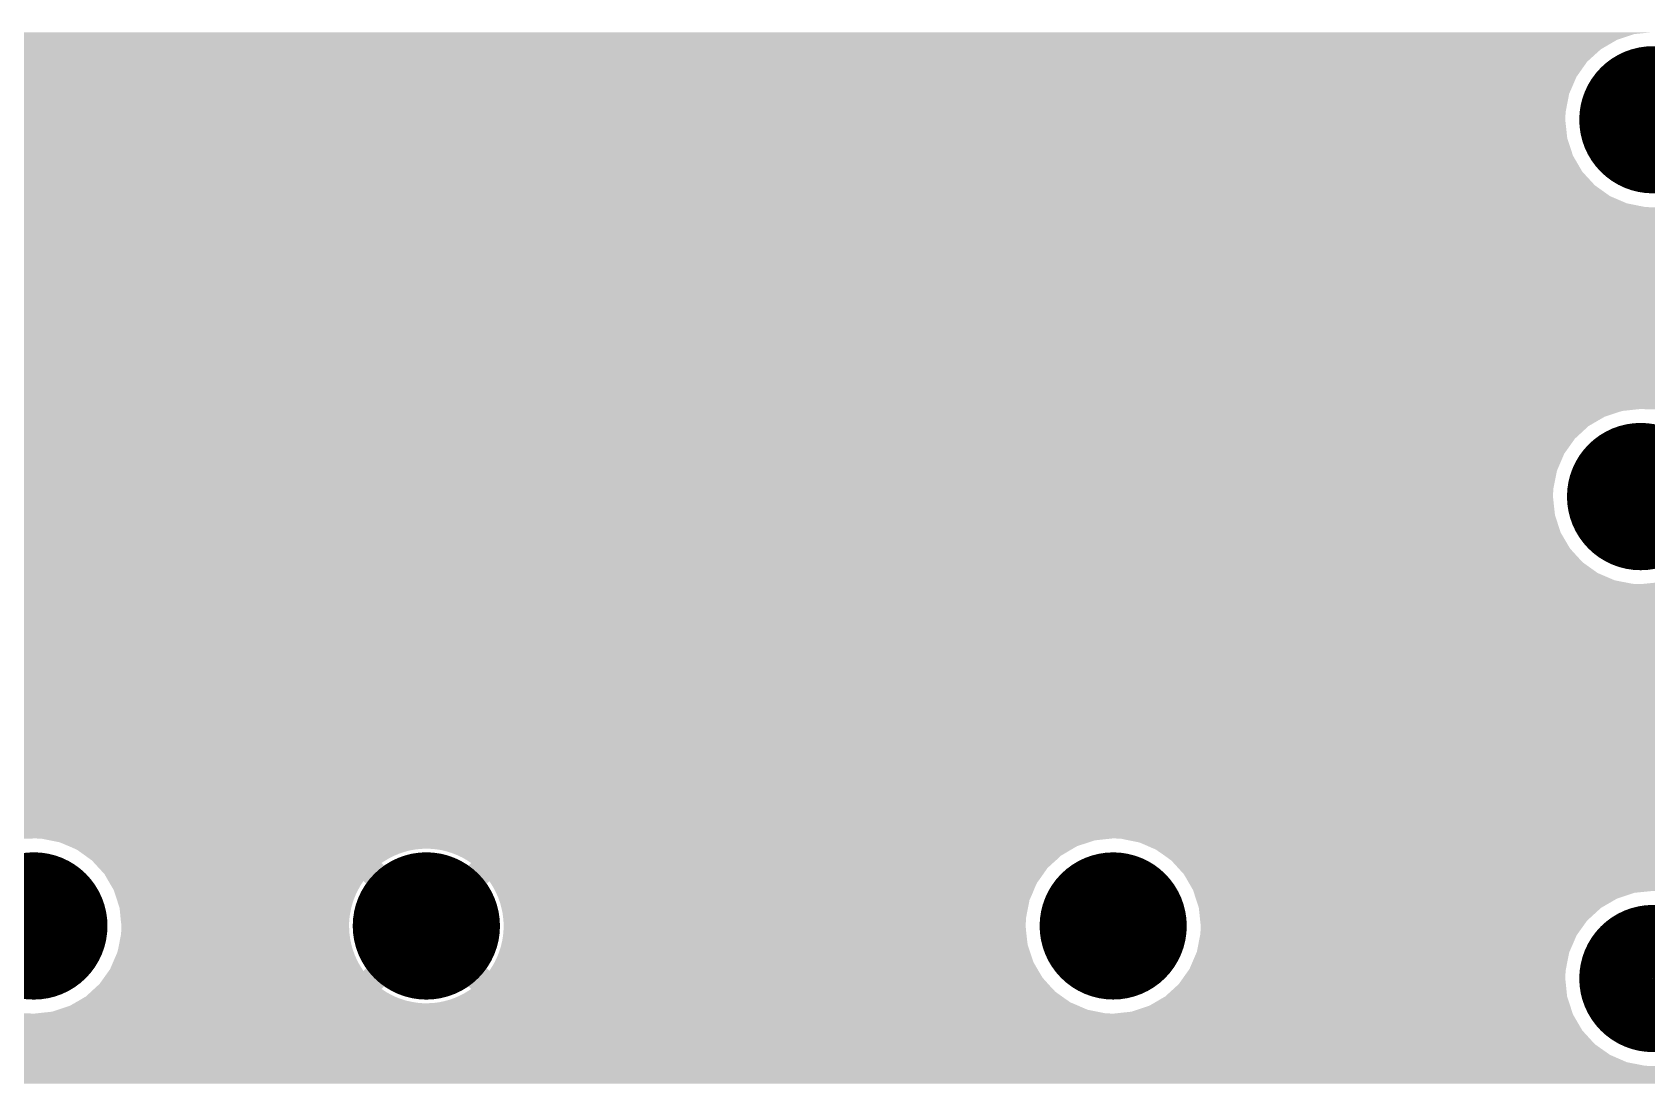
# Model space of a CAD drawing. Extents: x 295 to 953, y 10 to 290.
# Drawn here: x 698.78 to 712.57, y 113.78 to 122.75 of the extents above; entities that cross this region are included whole.
import ezdxf

# ---------------------------------------------------------------- set-up
doc = ezdxf.new("R2010")
doc.units = 0
doc.header["$LTSCALE"] = 5
doc.header["$MEASUREMENT"] = 0
doc.layers.get('0').update_dxf_attribs({"linetype": 'CONTINUOUS', "lineweight": 25})

msp = doc.modelspace()

# ---------------------------------------------------------------- linework, layer by layer
at = {"const_width": 0.629}
for points in [[(712.312, 122.002, 1), (712.94, 122.002, 1)], [(712.207, 118.784, 1), (712.836, 118.784, 1)], [(698.481, 115.117, 1), (699.11, 115.117, 1)], [(701.834, 115.117, 1), (702.463, 115.117, 1)], [(707.702, 115.117, 1), (708.33, 115.117, 1)], [(712.312, 114.668, 1), (712.94, 114.668, 1)]]:
    msp.add_lwpolyline(points, format="xyb", close=True, dxfattribs=at)
for points in [[(648.085, 122.734), (648.085, 122.75), (712.469, 122.734), (712.626, 122.75)], [(648.085, 122.684), (648.085, 122.734), (712.319, 122.684), (712.469, 122.734)], [(648.085, 122.604), (648.085, 122.684), (712.182, 122.604), (712.319, 122.684)], [(648.085, 122.498), (648.085, 122.604), (712.065, 122.498), (712.182, 122.604)], [(648.085, 122.369), (648.085, 122.498), (711.974, 122.369), (712.065, 122.498)], [(648.085, 122.223), (648.085, 122.369), (711.911, 122.223), (711.974, 122.369)], [(648.085, 122.068), (648.085, 122.223), (711.881, 122.068), (711.911, 122.223)], [(648.085, 122.002), (648.085, 122.068), (711.878, 122.002), (711.881, 122.068)], [(648.085, 121.845), (648.085, 122.002), (711.895, 121.845), (711.878, 122.002)], [(648.085, 121.695), (648.085, 121.845), (711.944, 121.695), (711.895, 121.845)], [(648.085, 121.558), (648.085, 121.695), (712.024, 121.558), (711.944, 121.695)], [(648.085, 121.442), (648.085, 121.558), (712.131, 121.442), (712.024, 121.558)], [(648.085, 121.35), (648.085, 121.442), (712.26, 121.35), (712.131, 121.442)], [(648.085, 121.288), (648.085, 121.35), (712.405, 121.288), (712.26, 121.35)], [(648.085, 121.269), (648.085, 121.288), (712.5, 121.269), (712.405, 121.288)], [(658.597, 121.268), (658.562, 121.269), (712.504, 121.268), (712.5, 121.269)], [(658.679, 121.257), (658.597, 121.268), (712.56, 121.257), (712.504, 121.268)], [(658.701, 121.254), (658.679, 121.257), (712.626, 121.254), (712.56, 121.257)], [(658.77, 121.245), (658.701, 121.254), (723.827, 121.245), (723.837, 121.254)], [(658.936, 121.189), (658.77, 121.245), (723.769, 121.189), (723.827, 121.245)], [(659.055, 121.122), (658.936, 121.189), (723.698, 121.122), (723.769, 121.189)], [(659.088, 121.103), (659.055, 121.122), (723.685, 121.103), (723.698, 121.122)], [(659.22, 120.989), (659.088, 121.103), (723.601, 120.989), (723.685, 121.103)], [(659.241, 120.963), (659.22, 120.989), (723.581, 120.963), (723.601, 120.989)], [(659.329, 120.852), (659.241, 120.963), (723.526, 120.852), (723.581, 120.963)], [(659.363, 120.787), (659.329, 120.852), (723.493, 120.787), (723.526, 120.852)], [(659.41, 120.697), (659.363, 120.787), (723.465, 120.697), (723.493, 120.787)], [(659.439, 120.598), (659.41, 120.697), (723.435, 120.598), (723.465, 120.697)], [(659.459, 120.529), (659.439, 120.598), (723.427, 120.529), (723.435, 120.598)], [(659.471, 120.403), (659.459, 120.529), (723.411, 120.403), (723.427, 120.529)], [(659.476, 120.355), (659.471, 120.403), (723.41, 120.355), (723.411, 120.403)], [(659.453, 120.159), (659.475, 120.321), (723.426, 120.159), (723.412, 120.321)], [(659.475, 120.321), (659.476, 120.355), (723.412, 120.321), (723.41, 120.355)], [(659.396, 119.982), (659.452, 120.148), (723.472, 119.982), (723.429, 120.148)], [(659.452, 120.148), (659.453, 120.159), (723.429, 120.148), (723.426, 120.159)], [(659.31, 119.83), (659.388, 119.968), (723.539, 119.83), (723.476, 119.968)], [(659.388, 119.968), (659.396, 119.982), (723.476, 119.968), (723.472, 119.982)], [(659.196, 119.697), (659.274, 119.789), (723.619, 119.697), (723.557, 119.789)], [(659.274, 119.789), (659.31, 119.83), (723.557, 119.789), (723.539, 119.83)], [(658.95, 119.532), (659.059, 119.589), (723.758, 119.532), (723.703, 119.589)], [(659.059, 119.589), (659.105, 119.625), (723.703, 119.589), (723.668, 119.625)], [(659.105, 119.625), (659.196, 119.697), (723.668, 119.625), (723.619, 119.697)], [(648.085, 119.386), (648.085, 119.442), (712.077, 119.386), (712.173, 119.442)], [(658.562, 119.442), (658.736, 119.458), (712.173, 119.442), (712.201, 119.458)], [(658.736, 119.458), (658.761, 119.466), (712.201, 119.458), (712.214, 119.466)], [(658.761, 119.466), (658.904, 119.508), (712.214, 119.466), (712.342, 119.508)], [(658.904, 119.508), (658.918, 119.515), (712.342, 119.508), (712.364, 119.515)], [(658.918, 119.515), (658.95, 119.532), (712.364, 119.515), (712.521, 119.532)], [(712.587, 119.529), (712.521, 119.532), (723.76, 119.529), (723.758, 119.532)], [(648.085, 119.279), (648.085, 119.386), (711.961, 119.279), (712.077, 119.386)], [(648.085, 119.15), (648.085, 119.279), (711.869, 119.15), (711.961, 119.279)], [(648.085, 119.005), (648.085, 119.15), (711.807, 119.005), (711.869, 119.15)], [(648.085, 118.85), (648.085, 119.005), (711.776, 118.85), (711.807, 119.005)], [(648.085, 118.784), (648.085, 118.85), (711.773, 118.784), (711.776, 118.85)], [(648.085, 118.626), (648.085, 118.784), (711.79, 118.626), (711.773, 118.784)], [(648.085, 118.476), (648.085, 118.626), (711.839, 118.476), (711.79, 118.626)], [(648.085, 118.34), (648.085, 118.476), (711.919, 118.34), (711.839, 118.476)], [(648.085, 118.26), (648.085, 118.34), (711.992, 118.26), (711.919, 118.34)], [(648.073, 118.131), (648.084, 118.223), (712.155, 118.131), (712.026, 118.223)], [(648.084, 118.225), (648.085, 118.26), (712.024, 118.225), (711.992, 118.26)], [(648.084, 118.223), (648.084, 118.225), (712.026, 118.223), (712.024, 118.225)], [(648.061, 118.039), (648.065, 118.069), (712.452, 118.039), (712.3, 118.069)], [(648.065, 118.069), (648.073, 118.131), (712.3, 118.069), (712.155, 118.131)], [(648.009, 117.872), (648.06, 118.036), (736.096, 117.872), (736.096, 118.036)], [(648.06, 118.036), (648.061, 118.039), (712.521, 118.036), (712.455, 118.039)], [(648.061, 118.039), (648.061, 118.039), (712.455, 118.039), (712.452, 118.039)], [(712.521, 118.036), (712.679, 118.052), (736.096, 118.036), (736.096, 118.052)], [(647.967, 117.768), (647.977, 117.792), (723.69, 117.768), (723.731, 117.792)], [(647.977, 117.792), (647.986, 117.813), (723.731, 117.792), (723.773, 117.813)], [(647.986, 117.813), (647.993, 117.831), (723.773, 117.813), (723.816, 117.831)], [(647.993, 117.831), (647.999, 117.846), (723.816, 117.831), (723.861, 117.846)], [(647.999, 117.846), (648.004, 117.857), (723.861, 117.846), (723.907, 117.857)], [(648.004, 117.857), (648.006, 117.86), (723.907, 117.857), (723.924, 117.86)], [(648.006, 117.86), (648.007, 117.865), (723.924, 117.86), (723.953, 117.865)], [(648.007, 117.865), (648.009, 117.87), (723.953, 117.865), (724, 117.87)], [(648.009, 117.87), (648.009, 117.872), (724, 117.87), (724.047, 117.872)], [(647.911, 117.63), (647.96, 117.749), (723.783, 117.63), (723.663, 117.749)], [(647.96, 117.749), (647.967, 117.768), (723.663, 117.749), (723.69, 117.768)], [(647.846, 117.473), (647.863, 117.515), (723.44, 117.473), (723.46, 117.515)], [(647.863, 117.515), (647.88, 117.556), (723.46, 117.515), (723.483, 117.556)], [(647.88, 117.556), (647.896, 117.595), (723.483, 117.556), (723.509, 117.595)], [(647.896, 117.595), (647.911, 117.63), (736.096, 117.595), (736.096, 117.63)], [(647.79, 117.338), (647.809, 117.384), (723.399, 117.338), (723.409, 117.384)], [(647.809, 117.384), (647.828, 117.429), (723.409, 117.384), (723.423, 117.429)], [(647.828, 117.429), (647.846, 117.473), (723.423, 117.429), (723.44, 117.473)], [(647.732, 117.198), (647.752, 117.245), (723.387, 117.198), (723.387, 117.245)], [(647.752, 117.245), (647.771, 117.292), (723.387, 117.245), (723.391, 117.292)], [(647.771, 117.292), (647.79, 117.338), (723.391, 117.292), (723.399, 117.338)], [(647.681, 117.078), (647.693, 117.104), (723.401, 117.078), (723.395, 117.104)], [(647.693, 117.104), (647.7, 117.119), (723.395, 117.104), (723.394, 117.119)], [(647.7, 117.119), (647.713, 117.151), (723.394, 117.119), (723.389, 117.151)], [(647.713, 117.151), (647.732, 117.198), (723.389, 117.151), (723.387, 117.198)], [(654.406, 117.077), (654.371, 117.078), (723.401, 117.077), (723.401, 117.078)], [(654.55, 117.058), (654.406, 117.077), (723.405, 117.058), (723.401, 117.077)], [(654.579, 117.054), (654.55, 117.058), (723.406, 117.054), (723.405, 117.058)], [(654.638, 117.034), (654.579, 117.054), (723.411, 117.034), (723.406, 117.054)], [(654.643, 117.032), (654.638, 117.034), (717.189, 117.032), (717.236, 117.034)], [(654.658, 117.027), (654.643, 117.032), (717.142, 117.027), (717.189, 117.032)], [(654.683, 117.019), (654.658, 117.027), (717.096, 117.019), (717.142, 117.027)], [(654.718, 117.007), (654.683, 117.019), (717.051, 117.007), (717.096, 117.019)], [(654.745, 116.998), (654.718, 117.007), (717.023, 116.998), (717.051, 117.007)], [(654.755, 116.992), (654.745, 116.998), (717.006, 116.992), (717.023, 116.998)], [(654.786, 116.975), (654.755, 116.992), (716.962, 116.975), (717.006, 116.992)], [(654.823, 116.954), (654.786, 116.975), (716.92, 116.954), (716.962, 116.975)], [(654.865, 116.93), (654.823, 116.954), (716.88, 116.93), (716.92, 116.954)], [(654.897, 116.912), (654.865, 116.93), (716.854, 116.912), (716.88, 116.93)], [(654.897, 116.911), (654.897, 116.912), (716.853, 116.911), (716.854, 116.912)], [(655.029, 116.798), (654.897, 116.911), (716.966, 116.798), (716.853, 116.911)], [(655.034, 116.792), (655.029, 116.798), (716.972, 116.792), (716.966, 116.798)], [(655.062, 116.757), (655.034, 116.792), (723.746, 116.757), (723.781, 116.792)], [(655.093, 116.718), (655.062, 116.757), (716.673, 116.718), (716.699, 116.757)], [(655.125, 116.677), (655.093, 116.718), (716.65, 116.677), (716.673, 116.718)], [(655.138, 116.661), (655.125, 116.677), (716.642, 116.661), (716.65, 116.677)], [(655.152, 116.634), (655.138, 116.661), (716.63, 116.634), (716.642, 116.661)], [(655.175, 116.591), (655.152, 116.634), (716.613, 116.591), (716.63, 116.634)], [(655.198, 116.546), (655.175, 116.591), (716.599, 116.546), (716.613, 116.591)], [(655.219, 116.506), (655.198, 116.546), (716.59, 116.506), (716.599, 116.546)], [(655.22, 116.5), (655.219, 116.506), (716.588, 116.5), (716.59, 116.506)], [(655.234, 116.453), (655.22, 116.5), (716.581, 116.453), (716.588, 116.5)], [(655.248, 116.406), (655.234, 116.453), (716.577, 116.406), (716.581, 116.453)], [(655.262, 116.359), (655.248, 116.406), (716.576, 116.359), (716.577, 116.406)], [(655.268, 116.338), (655.262, 116.359), (716.578, 116.338), (716.576, 116.359)], [(655.271, 116.312), (655.268, 116.338), (716.579, 116.312), (716.578, 116.338)], [(655.275, 116.266), (655.271, 116.312), (716.585, 116.266), (716.579, 116.312)], [(655.28, 116.22), (655.275, 116.266), (716.594, 116.22), (716.585, 116.266)], [(655.278, 116.087), (655.284, 116.13), (716.642, 116.087), (716.623, 116.13)], [(655.284, 116.174), (655.28, 116.22), (716.607, 116.174), (716.594, 116.22)], [(655.285, 116.164), (655.284, 116.174), (716.611, 116.164), (716.607, 116.174)], [(655.284, 116.13), (655.285, 116.164), (716.623, 116.13), (716.611, 116.164)], [(655.261, 115.957), (655.265, 115.99), (733.113, 115.957), (733.103, 115.99)], [(655.265, 115.991), (655.267, 116.006), (716.699, 115.991), (716.688, 116.006)], [(655.265, 115.99), (655.265, 115.991), (733.103, 115.99), (733.103, 115.991)], [(655.267, 116.006), (655.273, 116.045), (716.688, 116.006), (716.664, 116.045)], [(655.273, 116.045), (655.278, 116.087), (716.664, 116.045), (716.642, 116.087)], [(655.23, 115.865), (655.261, 115.956), (716.881, 115.865), (716.972, 115.956)], [(655.261, 115.956), (655.261, 115.957), (733.114, 115.956), (733.113, 115.957)], [(681.259, 115.862), (681.194, 115.865), (698.768, 115.862), (698.796, 115.865)], [(698.862, 115.862), (698.796, 115.865), (707.989, 115.862), (708.016, 115.865)], [(698.932, 115.848), (698.862, 115.862), (707.859, 115.848), (707.989, 115.862)], [(708.082, 115.862), (708.016, 115.865), (716.878, 115.862), (716.881, 115.865)], [(708.211, 115.836), (708.082, 115.862), (716.853, 115.836), (716.878, 115.862)], [(699.017, 115.831), (698.932, 115.848), (707.808, 115.831), (707.859, 115.848)], [(699.093, 115.799), (699.017, 115.831), (707.709, 115.799), (707.808, 115.831)], [(699.144, 115.777), (699.093, 115.799), (707.671, 115.777), (707.709, 115.799)], [(699.148, 115.775), (699.144, 115.777), (702.102, 115.775), (702.149, 115.777)], [(699.159, 115.77), (699.148, 115.775), (702.055, 115.77), (702.102, 115.775)], [(699.162, 115.769), (699.159, 115.77), (702.048, 115.769), (702.055, 115.77)], [(699.172, 115.762), (699.162, 115.769), (702.009, 115.762), (702.048, 115.769)], [(699.189, 115.75), (699.172, 115.762), (701.963, 115.75), (702.009, 115.762)], [(699.21, 115.735), (699.189, 115.75), (701.918, 115.735), (701.963, 115.75)], [(699.235, 115.717), (699.21, 115.735), (701.875, 115.717), (701.918, 115.735)], [(699.264, 115.696), (699.235, 115.717), (701.833, 115.696), (701.875, 115.717)], [(702.181, 115.776), (702.149, 115.777), (707.67, 115.776), (707.671, 115.777)], [(702.228, 115.772), (702.181, 115.776), (707.663, 115.772), (707.67, 115.776)], [(702.275, 115.765), (702.228, 115.772), (707.65, 115.765), (707.663, 115.772)], [(702.32, 115.754), (702.275, 115.765), (707.632, 115.754), (707.65, 115.765)], [(702.365, 115.74), (702.32, 115.754), (707.609, 115.74), (707.632, 115.754)], [(702.409, 115.723), (702.365, 115.74), (707.58, 115.723), (707.609, 115.74)], [(702.418, 115.719), (702.409, 115.723), (707.572, 115.719), (707.58, 115.723)], [(702.452, 115.703), (702.418, 115.719), (707.555, 115.703), (707.572, 115.719)], [(708.237, 115.831), (708.211, 115.836), (716.861, 115.831), (716.853, 115.836)], [(708.285, 115.811), (708.237, 115.831), (716.892, 115.811), (716.861, 115.831)], [(708.339, 115.787), (708.285, 115.811), (716.933, 115.787), (716.892, 115.811)], [(708.382, 115.769), (708.339, 115.787), (716.973, 115.769), (716.933, 115.787)], [(708.384, 115.767), (708.382, 115.769), (716.976, 115.767), (716.973, 115.769)], [(708.408, 115.75), (708.384, 115.767), (717.02, 115.75), (716.976, 115.767)], [(708.428, 115.737), (708.408, 115.75), (717.064, 115.737), (717.02, 115.75)], [(708.443, 115.726), (708.428, 115.737), (717.11, 115.726), (717.064, 115.737)], [(708.453, 115.719), (708.443, 115.726), (717.157, 115.719), (717.11, 115.726)], [(708.459, 115.715), (708.453, 115.719), (717.204, 115.715), (717.157, 115.719)], [(708.46, 115.714), (708.459, 115.715), (717.251, 115.714), (717.204, 115.715)], [(708.511, 115.677), (708.46, 115.714), (733.228, 115.677), (733.209, 115.714)], [(699.291, 115.677), (699.264, 115.696), (701.801, 115.677), (701.833, 115.696)], [(699.296, 115.672), (699.291, 115.677), (701.792, 115.672), (701.801, 115.677)], [(699.312, 115.654), (699.296, 115.672), (701.765, 115.654), (701.792, 115.672)], [(699.398, 115.561), (699.312, 115.654), (701.859, 115.561), (701.765, 115.654)], [(701.957, 115.572), (701.989, 115.585), (702.341, 115.572), (702.308, 115.585)], [(701.989, 115.585), (701.996, 115.587), (702.308, 115.585), (702.302, 115.587)], [(701.996, 115.587), (702.028, 115.596), (702.302, 115.587), (702.269, 115.596)], [(702.028, 115.596), (702.035, 115.598), (702.269, 115.596), (702.263, 115.598)], [(702.035, 115.598), (702.068, 115.604), (702.263, 115.598), (702.229, 115.604)], [(702.068, 115.604), (702.076, 115.605), (702.229, 115.604), (702.223, 115.605)], [(702.076, 115.605), (702.108, 115.609), (702.223, 115.605), (702.187, 115.609)], [(702.108, 115.609), (702.12, 115.61), (702.187, 115.609), (702.183, 115.61)], [(702.12, 115.61), (702.149, 115.611), (702.183, 115.61), (702.149, 115.611)], [(702.413, 115.535), (702.49, 115.612), (707.401, 115.535), (707.455, 115.612)], [(702.493, 115.68), (702.452, 115.703), (707.53, 115.68), (707.555, 115.703)], [(702.49, 115.612), (702.532, 115.654), (707.455, 115.612), (707.501, 115.654)], [(702.532, 115.654), (702.493, 115.68), (707.501, 115.654), (707.53, 115.68)], [(708.52, 115.668), (708.511, 115.677), (733.233, 115.668), (733.228, 115.677)], [(708.618, 115.561), (708.52, 115.668), (733.318, 115.561), (733.233, 115.668)], [(699.413, 115.535), (699.398, 115.561), (701.885, 115.535), (701.859, 115.561)], [(699.433, 115.5), (699.413, 115.535), (707.376, 115.5), (707.401, 115.535)], [(699.456, 115.461), (699.433, 115.5), (701.585, 115.461), (701.611, 115.5)], [(699.478, 115.424), (699.456, 115.461), (701.565, 115.424), (701.585, 115.461)], [(701.73, 115.381), (701.611, 115.5), (702.567, 115.381), (702.686, 115.5)], [(701.885, 115.535), (701.914, 115.552), (702.413, 115.535), (702.383, 115.552)], [(701.914, 115.552), (701.92, 115.555), (702.383, 115.552), (702.377, 115.555)], [(701.92, 115.555), (701.951, 115.57), (702.377, 115.555), (702.346, 115.57)], [(701.951, 115.57), (701.957, 115.572), (702.346, 115.57), (702.341, 115.572)], [(702.696, 115.485), (702.686, 115.5), (707.365, 115.485), (707.376, 115.5)], [(702.698, 115.483), (702.696, 115.485), (707.364, 115.483), (707.365, 115.485)], [(702.721, 115.445), (702.698, 115.483), (707.347, 115.445), (707.364, 115.483)], [(702.743, 115.403), (702.721, 115.445), (707.33, 115.403), (707.347, 115.445)], [(708.636, 115.531), (708.618, 115.561), (733.342, 115.531), (733.318, 115.561)], [(708.698, 115.424), (708.636, 115.531), (733.466, 115.424), (733.342, 115.531)], [(699.479, 115.42), (699.478, 115.424), (701.562, 115.42), (701.565, 115.424)], [(699.493, 115.377), (699.479, 115.42), (701.542, 115.377), (701.562, 115.42)], [(699.508, 115.333), (699.493, 115.377), (701.525, 115.333), (701.542, 115.377)], [(699.522, 115.288), (699.508, 115.333), (701.511, 115.288), (701.525, 115.333)], [(701.683, 115.283), (701.693, 115.308), (702.614, 115.283), (702.604, 115.308)], [(701.693, 115.308), (701.698, 115.32), (702.604, 115.308), (702.599, 115.32)], [(701.698, 115.32), (701.71, 115.345), (702.599, 115.32), (702.587, 115.345)], [(701.71, 115.345), (701.717, 115.357), (702.587, 115.345), (702.581, 115.357)], [(701.717, 115.357), (701.73, 115.381), (702.581, 115.357), (702.567, 115.381)], [(702.762, 115.36), (702.743, 115.403), (707.311, 115.36), (707.33, 115.403)], [(702.77, 115.338), (702.762, 115.36), (707.301, 115.338), (707.311, 115.36)], [(702.778, 115.316), (702.77, 115.338), (707.297, 115.316), (707.301, 115.338)], [(702.79, 115.271), (702.778, 115.316), (707.288, 115.271), (707.297, 115.316)], [(708.7, 115.417), (708.698, 115.424), (733.475, 115.417), (733.466, 115.424)], [(708.701, 115.416), (708.7, 115.417), (733.476, 115.416), (733.475, 115.417)], [(708.706, 115.4), (708.701, 115.416), (712.469, 115.4), (712.626, 115.416)], [(708.722, 115.35), (708.706, 115.4), (712.319, 115.35), (712.469, 115.4)], [(708.747, 115.274), (708.722, 115.35), (712.188, 115.274), (712.319, 115.35)], [(699.527, 115.274), (699.522, 115.288), (701.508, 115.274), (701.511, 115.288)], [(699.531, 115.243), (699.527, 115.274), (701.501, 115.243), (701.508, 115.274)], [(699.535, 115.196), (699.531, 115.243), (701.493, 115.196), (701.501, 115.243)], [(699.54, 115.149), (699.535, 115.196), (701.489, 115.149), (701.493, 115.196)], [(701.655, 115.151), (701.657, 115.164), (702.642, 115.151), (702.641, 115.164)], [(701.657, 115.164), (701.66, 115.191), (702.641, 115.164), (702.637, 115.191)], [(701.66, 115.191), (701.662, 115.204), (702.637, 115.191), (702.635, 115.204)], [(701.662, 115.204), (701.668, 115.231), (702.635, 115.204), (702.629, 115.231)], [(701.668, 115.231), (701.671, 115.244), (702.629, 115.231), (702.626, 115.244)], [(701.671, 115.244), (701.679, 115.27), (702.626, 115.244), (702.618, 115.27)], [(701.679, 115.27), (701.683, 115.283), (702.618, 115.27), (702.614, 115.283)], [(702.8, 115.225), (702.79, 115.271), (707.279, 115.225), (707.288, 115.271)], [(702.805, 115.182), (702.8, 115.225), (707.271, 115.182), (707.279, 115.225)], [(702.806, 115.178), (702.805, 115.182), (707.271, 115.178), (707.271, 115.182)], [(702.809, 115.131), (702.806, 115.178), (707.269, 115.131), (707.271, 115.178)], [(708.748, 115.27), (708.747, 115.274), (712.182, 115.27), (712.188, 115.274)], [(708.759, 115.163), (708.748, 115.27), (712.065, 115.163), (712.182, 115.27)], [(708.764, 115.117), (708.759, 115.163), (712.032, 115.117), (712.065, 115.163)], [(699.533, 115.009), (699.541, 115.051), (701.497, 115.009), (701.492, 115.051)], [(699.544, 115.117), (699.54, 115.149), (701.489, 115.117), (701.489, 115.149)], [(699.541, 115.055), (699.543, 115.102), (701.491, 115.055), (701.489, 115.102)], [(699.541, 115.051), (699.541, 115.055), (701.492, 115.051), (701.491, 115.055)], [(699.543, 115.102), (699.544, 115.117), (701.489, 115.102), (701.489, 115.117)], [(701.654, 115.123), (701.655, 115.151), (702.643, 115.123), (702.642, 115.151)], [(701.654, 115.11), (701.654, 115.123), (702.643, 115.11), (702.643, 115.123)], [(701.656, 115.082), (701.654, 115.11), (702.642, 115.082), (702.643, 115.11)], [(701.656, 115.069), (701.656, 115.082), (702.641, 115.069), (702.642, 115.082)], [(701.66, 115.042), (701.656, 115.069), (702.637, 115.042), (702.641, 115.069)], [(701.662, 115.029), (701.66, 115.042), (702.635, 115.029), (702.637, 115.042)], [(701.668, 115.002), (701.662, 115.029), (702.63, 115.002), (702.635, 115.029)], [(702.797, 114.991), (702.804, 115.037), (707.281, 114.991), (707.276, 115.037)], [(702.804, 115.037), (702.808, 115.084), (707.276, 115.037), (707.271, 115.084)], [(702.808, 115.117), (702.809, 115.131), (707.268, 115.117), (707.269, 115.131)], [(702.808, 115.084), (702.808, 115.117), (707.271, 115.084), (707.268, 115.117)], [(708.731, 114.896), (708.758, 115.035), (711.914, 114.896), (711.974, 115.035)], [(708.758, 115.035), (708.761, 115.051), (711.974, 115.035), (711.985, 115.051)], [(708.761, 115.051), (708.764, 115.117), (711.985, 115.051), (712.032, 115.117)], [(699.501, 114.873), (699.51, 114.896), (701.535, 114.873), (701.527, 114.896)], [(699.51, 114.896), (699.515, 114.917), (701.527, 114.896), (701.519, 114.917)], [(699.515, 114.917), (699.524, 114.962), (701.519, 114.917), (701.507, 114.962)], [(699.524, 114.962), (699.533, 115.009), (701.507, 114.962), (701.497, 115.009)], [(701.671, 114.989), (701.668, 115.002), (702.626, 114.989), (702.63, 115.002)], [(701.679, 114.963), (701.671, 114.989), (702.619, 114.963), (702.626, 114.989)], [(701.683, 114.95), (701.679, 114.963), (702.614, 114.95), (702.619, 114.963)], [(701.693, 114.925), (701.683, 114.95), (702.604, 114.925), (702.614, 114.95)], [(701.698, 114.913), (701.693, 114.925), (702.599, 114.913), (702.604, 114.925)], [(701.711, 114.888), (701.698, 114.913), (702.587, 114.888), (702.599, 114.913)], [(701.716, 114.876), (701.711, 114.888), (702.58, 114.876), (702.587, 114.888)], [(702.755, 114.856), (702.772, 114.9), (707.319, 114.856), (707.304, 114.9)], [(702.772, 114.9), (702.786, 114.945), (707.304, 114.9), (707.289, 114.945)], [(702.786, 114.945), (702.789, 114.959), (707.289, 114.945), (707.285, 114.959)], [(702.789, 114.959), (702.797, 114.991), (707.285, 114.959), (707.281, 114.991)], [(708.668, 114.75), (708.728, 114.889), (711.884, 114.75), (711.911, 114.889)], [(708.728, 114.889), (708.731, 114.896), (711.911, 114.889), (711.914, 114.896)], [(699.436, 114.733), (699.447, 114.748), (701.611, 114.733), (701.601, 114.748)], [(699.447, 114.748), (699.448, 114.75), (701.601, 114.748), (701.6, 114.75)], [(699.448, 114.75), (699.464, 114.788), (701.6, 114.75), (701.576, 114.788)], [(699.464, 114.788), (699.482, 114.83), (701.576, 114.788), (701.554, 114.83)], [(699.482, 114.83), (699.501, 114.873), (701.554, 114.83), (701.535, 114.873)], [(701.611, 114.733), (701.73, 114.852), (702.686, 114.733), (702.567, 114.852)], [(701.73, 114.853), (701.716, 114.876), (702.567, 114.853), (702.58, 114.876)], [(701.73, 114.852), (701.73, 114.853), (702.567, 114.852), (702.567, 114.853)], [(702.686, 114.733), (702.712, 114.773), (707.378, 114.733), (707.355, 114.773)], [(702.712, 114.773), (702.733, 114.809), (707.355, 114.773), (707.334, 114.809)], [(702.733, 114.809), (702.735, 114.814), (707.334, 114.809), (707.333, 114.814)], [(702.735, 114.814), (702.755, 114.856), (707.333, 114.814), (707.319, 114.856)], [(708.657, 114.734), (708.668, 114.75), (711.881, 114.734), (711.884, 114.75)], [(699.31, 114.579), (699.356, 114.621), (701.765, 114.579), (701.807, 114.621)], [(699.356, 114.621), (699.411, 114.698), (701.807, 114.621), (701.885, 114.698)], [(699.411, 114.698), (699.436, 114.733), (707.399, 114.698), (707.378, 114.733)], [(701.915, 114.681), (701.885, 114.698), (702.383, 114.681), (702.413, 114.698)], [(701.92, 114.678), (701.915, 114.681), (702.377, 114.678), (702.383, 114.681)], [(701.951, 114.663), (701.92, 114.678), (702.347, 114.663), (702.377, 114.678)], [(701.957, 114.661), (701.951, 114.663), (702.34, 114.661), (702.347, 114.663)], [(701.989, 114.649), (701.957, 114.661), (702.309, 114.649), (702.34, 114.661)], [(701.995, 114.647), (701.989, 114.649), (702.302, 114.647), (702.309, 114.649)], [(702.029, 114.637), (701.995, 114.647), (702.27, 114.637), (702.302, 114.647)], [(702.034, 114.636), (702.029, 114.637), (702.262, 114.636), (702.27, 114.637)], [(702.069, 114.629), (702.034, 114.636), (702.23, 114.629), (702.262, 114.636)], [(702.074, 114.628), (702.069, 114.629), (702.221, 114.628), (702.23, 114.629)], [(702.11, 114.624), (702.074, 114.628), (702.189, 114.624), (702.221, 114.628)], [(702.114, 114.623), (702.11, 114.624), (702.177, 114.623), (702.189, 114.624)], [(702.149, 114.622), (702.114, 114.623), (702.149, 114.622), (702.177, 114.623)], [(702.439, 114.673), (702.413, 114.698), (707.414, 114.673), (707.399, 114.698)], [(702.532, 114.579), (702.439, 114.673), (707.499, 114.579), (707.414, 114.673)], [(708.46, 114.514), (708.577, 114.621), (711.894, 114.514), (711.883, 114.621)], [(708.577, 114.621), (708.61, 114.668), (711.883, 114.621), (711.878, 114.668)], [(708.61, 114.668), (708.657, 114.734), (711.878, 114.668), (711.881, 114.734)], [(699.161, 114.469), (699.18, 114.479), (702.023, 114.469), (701.977, 114.479)], [(699.18, 114.479), (699.203, 114.493), (701.977, 114.479), (701.932, 114.493)], [(699.203, 114.493), (699.232, 114.51), (701.932, 114.493), (701.888, 114.51)], [(699.232, 114.51), (699.24, 114.514), (701.888, 114.51), (701.879, 114.514)], [(699.24, 114.514), (699.257, 114.53), (701.879, 114.514), (701.846, 114.53)], [(699.257, 114.53), (699.282, 114.553), (701.846, 114.53), (701.805, 114.553)], [(699.282, 114.553), (699.31, 114.579), (701.805, 114.553), (701.765, 114.579)], [(702.257, 114.465), (702.303, 114.475), (707.648, 114.465), (707.635, 114.475)], [(702.303, 114.475), (702.348, 114.487), (707.635, 114.475), (707.617, 114.487)], [(702.348, 114.487), (702.392, 114.503), (707.617, 114.487), (707.595, 114.503)], [(702.392, 114.503), (702.435, 114.522), (707.595, 114.503), (707.568, 114.522)], [(702.435, 114.522), (702.477, 114.544), (707.568, 114.522), (707.537, 114.544)], [(702.477, 114.544), (702.496, 114.556), (707.537, 114.544), (707.521, 114.556)], [(702.496, 114.556), (702.517, 114.569), (707.521, 114.556), (707.509, 114.569)], [(702.517, 114.569), (702.532, 114.579), (707.509, 114.569), (707.499, 114.579)], [(708.324, 114.435), (708.454, 114.511), (711.92, 114.435), (711.895, 114.511)], [(708.454, 114.511), (708.46, 114.514), (711.895, 114.511), (711.894, 114.514)], [(561.75, 114.361), (561.75, 114.368), (711.944, 114.361), (711.942, 114.368)], [(561.75, 114.224), (561.75, 114.361), (712.024, 114.224), (711.944, 114.361)], [(681.194, 114.368), (681.221, 114.371), (698.796, 114.368), (698.73, 114.371)], [(698.796, 114.368), (698.823, 114.371), (708.016, 114.368), (707.95, 114.371)], [(698.823, 114.371), (698.953, 114.385), (707.95, 114.371), (707.88, 114.385)], [(698.953, 114.385), (699.004, 114.402), (707.88, 114.385), (707.795, 114.402)], [(699.004, 114.402), (699.103, 114.435), (707.795, 114.402), (707.719, 114.435)], [(699.103, 114.435), (699.141, 114.457), (707.719, 114.435), (707.668, 114.457)], [(699.141, 114.457), (699.142, 114.457), (702.163, 114.457), (702.116, 114.457)], [(699.142, 114.457), (699.149, 114.461), (702.116, 114.457), (702.069, 114.461)], [(699.149, 114.461), (699.161, 114.469), (702.069, 114.461), (702.023, 114.469)], [(702.163, 114.457), (702.21, 114.459), (707.668, 114.457), (707.661, 114.459)], [(702.21, 114.459), (702.248, 114.464), (707.661, 114.459), (707.65, 114.464)], [(702.248, 114.464), (702.257, 114.465), (707.65, 114.464), (707.648, 114.465)], [(708.016, 114.368), (708.173, 114.385), (711.942, 114.368), (711.936, 114.385)], [(708.173, 114.385), (708.324, 114.435), (711.936, 114.385), (711.92, 114.435)], [(561.75, 114.107), (561.75, 114.224), (712.131, 114.107), (712.024, 114.224)], [(561.75, 114.016), (561.75, 114.107), (712.26, 114.016), (712.131, 114.107)], [(561.75, 113.953), (561.75, 114.016), (712.405, 113.953), (712.26, 114.016)], [(561.75, 113.923), (561.75, 113.953), (712.56, 113.923), (712.405, 113.953)], [(561.75, 113.92), (561.75, 113.923), (712.626, 113.92), (712.56, 113.923)], [(561.75, 113.787), (561.75, 113.92), (723.698, 113.787), (723.837, 113.92)], [(561.75, 113.769), (561.75, 113.787), (723.685, 113.769), (723.698, 113.787)]]:
    msp.add_solid(points)

doc.saveas('drawing.dxf')
